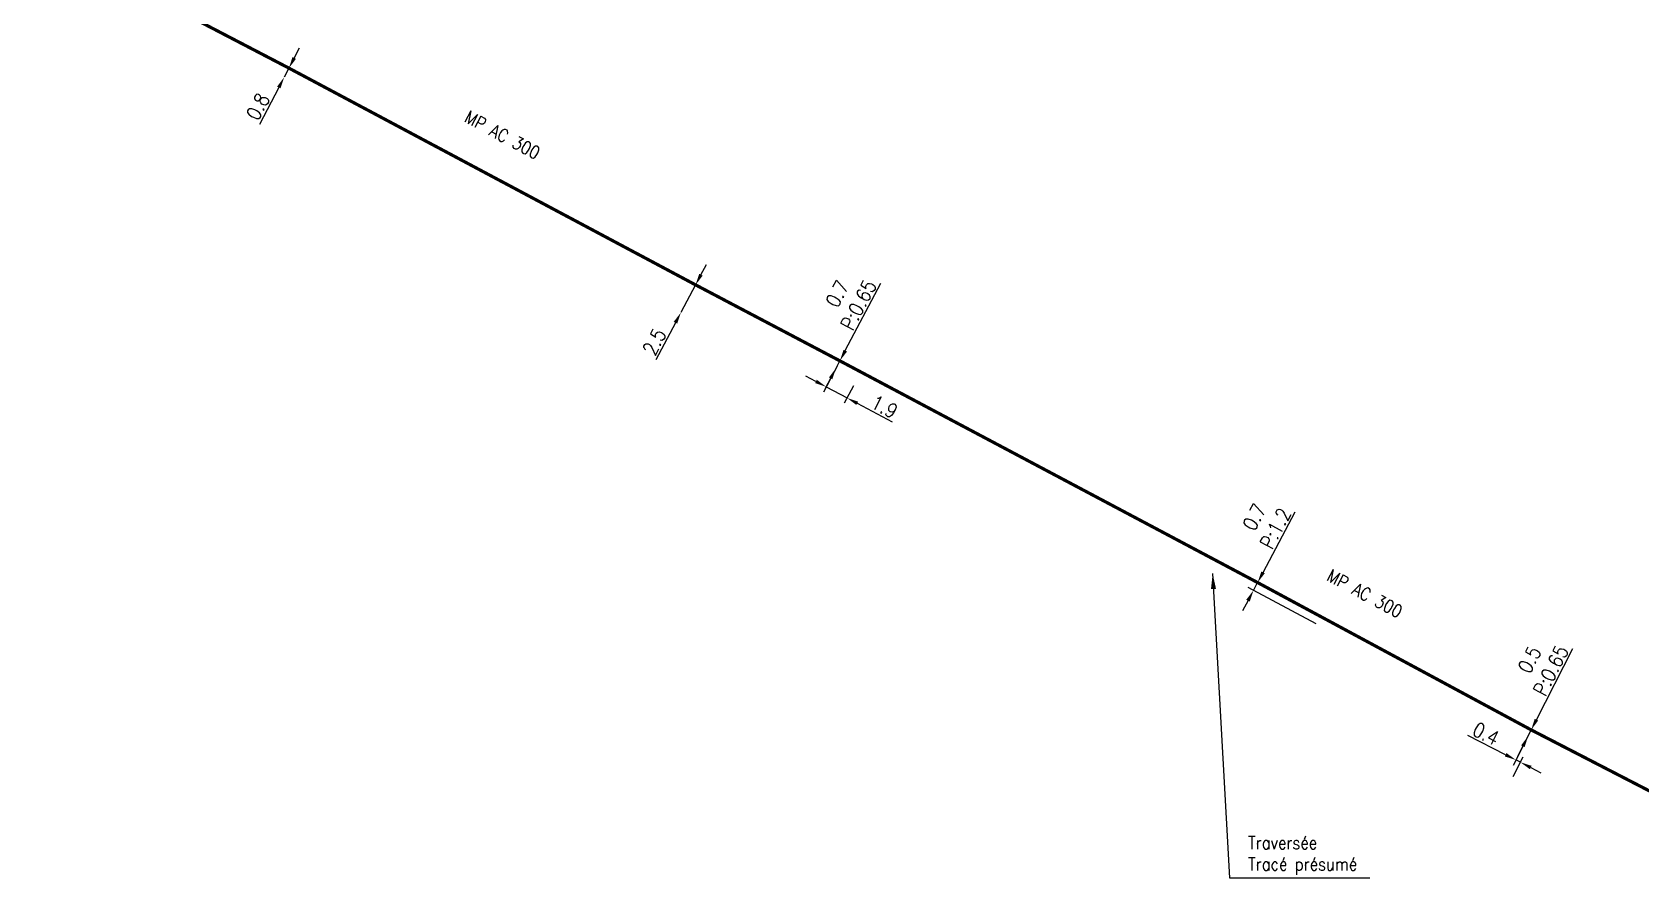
# Model space of a CAD drawing. Header units: millimetres. Extents: x 184000 to 185000, y 128000 to 129000.
# Drawn here: x 184127.3 to 184253.1, y 128187.3 to 128253.4 of the extents above; entities that cross this region are included whole.
import ezdxf
from ezdxf.enums import TextEntityAlignment as Align

# ---------------------------------------------------------------- set-up
doc = ezdxf.new("R2010")
doc.units = ezdxf.units.MM
doc.header["$PDMODE"] = 34
doc.layers.get('DEFPOINTS').update_dxf_attribs({"linetype": 'CONTINUOUS'})
doc.layers.add('G_120', color=4, linetype='CONTINUOUS')
doc.styles.get("Standard").update_dxf_attribs({"font": 'romans.shx', "width": 0.85})
doc.linetypes.add('G_typB_AP', pattern='A,5,-0.3,["o",Standard,S=1.5,R=0,X=0,Y=-0.5],-1.65', length=6.95)
doc.dimstyles.get("Standard").update_dxf_attribs({"dimtxt": 1.5, "dimasz": 1.2, "dimexe": 0.625, "dimexo": 0.625, "dimgap": 0.25, "dimtad": 1, "dimdec": 1, "dimzin": 0, "dimdsep": 46, "dimtxsty": 'Standard', "dimcen": -0.5, "dimadec": 0, "dimazin": 0, "dimtfac": 1, "dimtdec": 1, "dimtmove": 0, "dimatfit": 3, "dimfxl": 0, "dimtolj": 1, "dimtzin": 0, "dimarcsym": 0})

# ---------------------------------------------------------------- blocks, each defined once
blk = doc.blocks.new('*D432')
at = {"layer": 'DEFPOINTS', "color": 0, "linetype": 'Continuous', "transparency": 16777216}
for p in [(184147.01, 128249.91), (184147.01, 128249.91), (184147.38, 128250.62)]:
    blk.add_point(p, dxfattribs=at)
at = {"layer": 'G_120', "color": 0, "linetype": 'Continuous', "lineweight": -2, "transparency": 16777216}
for p, q in [((184147.8, 128251.41), (184148.21, 128252.21)), ((184147.38, 128250.62), (184147.01, 128249.91)), ((184146.59, 128249.11), (184145.07, 128246.21))]:
    blk.add_line(p, q, dxfattribs=at)
at = {"layer": 'G_120', "color": 0, "linetype": 'Continuous', "transparency": 16777216}
for points in [[(184147.66, 128251.48), (184147.93, 128251.34), (184147.38, 128250.62)], [(184146.46, 128249.18), (184146.72, 128249.04), (184147.01, 128249.91)]]:
    blk.add_solid(points, dxfattribs=at)
at = {"layer": 'G_120', "color": 0, "linetype": 'Continuous', "transparency": 16777216, "insert": (184144.95, 128247.61), "char_height": 1.125, "attachment_point": 5, "rotation": 62.3179}
blk.add_mtext('\\A1;0.8', dxfattribs=at)
blk = doc.blocks.new('*D633')
at = {"layer": 'DEFPOINTS', "color": 0, "linetype": 'Continuous', "transparency": 16777216}
for p in [(184190.46, 128227.73), (184191.74, 128226.19), (184191.02, 128224.83)]:
    blk.add_point(p, dxfattribs=at)
at = {"layer": 'G_120', "color": 0, "linetype": 'Continuous', "lineweight": -2, "transparency": 16777216}
for p, q in [((184190.24, 128227.32), (184189.17, 128225.28)), ((184188.59, 128226.12), (184187.8, 128226.54)), ((184189.39, 128225.7), (184191.02, 128224.83)), ((184191.52, 128225.78), (184190.8, 128224.42)), ((184191.82, 128224.41), (184194.56, 128222.96))]:
    blk.add_line(p, q, dxfattribs=at)
at = {"layer": 'G_120', "color": 0, "linetype": 'Continuous', "transparency": 16777216}
for points in [[(184188.66, 128226.25), (184188.52, 128225.99), (184189.39, 128225.7)], [(184191.89, 128224.54), (184191.75, 128224.28), (184191.02, 128224.83)]]:
    blk.add_solid(points, dxfattribs=at)
at = {"layer": 'G_120', "color": 0, "linetype": 'Continuous', "transparency": 16777216, "insert": (184193.94, 128224.14), "char_height": 1.125, "attachment_point": 5, "rotation": 332.1221}
blk.add_mtext('\\A1;1.9', dxfattribs=at)
blk = doc.blocks.new('*D634')
at = {"layer": 'DEFPOINTS', "color": 0, "linetype": 'Continuous', "transparency": 16777216}
for p in [(184190.46, 128227.73), (184190.16, 128227.16), (184190.16, 128227.16)]:
    blk.add_point(p, dxfattribs=at)
at = {"layer": 'G_120', "color": 0, "linetype": 'Continuous', "lineweight": -2, "transparency": 16777216}
for p, q in [((184190.88, 128228.53), (184193.67, 128233.8)), ((184190.16, 128227.16), (184190.46, 128227.73)), ((184189.74, 128226.36), (184189.32, 128225.56))]:
    blk.add_line(p, q, dxfattribs=at)
at = {"layer": 'G_120', "color": 0, "linetype": 'Continuous', "transparency": 16777216}
for points in [[(184190.75, 128228.6), (184191.02, 128228.46), (184190.46, 128227.73)], [(184189.61, 128226.43), (184189.87, 128226.29), (184190.16, 128227.16)]]:
    blk.add_solid(points, dxfattribs=at)
at = {"layer": 'G_120', "color": 0, "linetype": 'Continuous', "transparency": 16777216, "insert": (184191.09, 128232.53), "char_height": 1.125, "attachment_point": 5, "rotation": 62.1221}
blk.add_mtext('\\A1;0.7\\PP:0.65', dxfattribs=at)
blk = doc.blocks.new('*D635')
at = {"layer": 'DEFPOINTS', "color": 0, "linetype": 'Continuous', "transparency": 16777216}
for p in [(184179.18, 128233.67), (184178.03, 128231.51), (184178.03, 128231.51)]:
    blk.add_point(p, dxfattribs=at)
at = {"layer": 'G_120', "color": 0, "linetype": 'Continuous', "lineweight": -2, "transparency": 16777216}
for p, q in [((184179.6, 128234.46), (184180.02, 128235.26)), ((184179.18, 128233.67), (184178.03, 128231.51)), ((184177.6, 128230.71), (184176.06, 128227.82))]:
    blk.add_line(p, q, dxfattribs=at)
at = {"layer": 'G_120', "color": 0, "linetype": 'Continuous', "transparency": 16777216}
for points in [[(184179.47, 128234.54), (184179.73, 128234.39), (184179.18, 128233.67)], [(184177.47, 128230.78), (184177.74, 128230.64), (184178.03, 128231.51)]]:
    blk.add_solid(points, dxfattribs=at)
at = {"layer": 'G_120', "color": 0, "linetype": 'Continuous', "transparency": 16777216, "insert": (184175.96, 128229.22), "char_height": 1.125, "attachment_point": 5, "rotation": 62.0029}
blk.add_mtext('\\A1;2.5', dxfattribs=at)
blk = doc.blocks.new('*D636')
at = {"layer": 'DEFPOINTS', "color": 0, "linetype": 'Continuous', "transparency": 16777216}
for p in [(184244.52, 128198.87), (184243.68, 128196.34), (184242.9, 128194.82)]:
    blk.add_point(p, dxfattribs=at)
at = {"layer": 'G_120', "color": 0, "linetype": 'Continuous', "lineweight": -2, "transparency": 16777216}
for p, q in [((184242.52, 128196.93), (184239.56, 128198.44)), ((184244.3, 128198.45), (184243.11, 128196.1)), ((184243.11, 128195.24), (184243.89, 128196.76)), ((184243.68, 128196.34), (184243.32, 128196.52)), ((184244.48, 128195.93), (184245.28, 128195.52))]:
    blk.add_line(p, q, dxfattribs=at)
at = {"layer": 'G_120', "color": 0, "linetype": 'Continuous', "transparency": 16777216}
for points in [[(184242.59, 128197.06), (184242.45, 128196.8), (184243.32, 128196.52)], [(184244.55, 128196.06), (184244.41, 128195.8), (184243.68, 128196.34)]]:
    blk.add_solid(points, dxfattribs=at)
at = {"layer": 'G_120', "color": 0, "linetype": 'Continuous', "transparency": 16777216, "insert": (184240.98, 128198.56), "char_height": 1.125, "attachment_point": 5, "rotation": 332.9177}
blk.add_mtext('\\A1;0.4', dxfattribs=at)
blk = doc.blocks.new('*D637')
at = {"layer": 'DEFPOINTS', "color": 0, "linetype": 'Continuous', "transparency": 16777216}
for p in [(184244.28, 128198.39), (184244.28, 128198.39), (184244.52, 128198.87)]:
    blk.add_point(p, dxfattribs=at)
at = {"layer": 'G_120', "color": 0, "linetype": 'Continuous', "lineweight": -2, "transparency": 16777216}
for p, q in [((184244.93, 128199.67), (184247.78, 128205.24)), ((184244.28, 128198.39), (184244.52, 128198.87)), ((184243.87, 128197.59), (184243.46, 128196.79))]:
    blk.add_line(p, q, dxfattribs=at)
at = {"layer": 'G_120', "color": 0, "linetype": 'Continuous', "transparency": 16777216}
for points in [[(184244.79, 128199.73), (184245.06, 128199.6), (184244.52, 128198.87)], [(184243.73, 128197.66), (184244, 128197.52), (184244.28, 128198.39)]]:
    blk.add_solid(points, dxfattribs=at)
at = {"layer": 'G_120', "color": 0, "linetype": 'Continuous', "transparency": 16777216, "insert": (184245.22, 128203.94), "char_height": 1.125, "attachment_point": 5, "rotation": 62.9177}
blk.add_mtext('\\A1;0.5\\PP:0.65', dxfattribs=at)
blk = doc.blocks.new('*D641')
at = {"layer": 'DEFPOINTS', "color": 0, "linetype": 'Continuous', "transparency": 16777216}
for p in [(184222.8, 128209.78), (184223.13, 128210.39), (184228.11, 128206.95)]:
    blk.add_point(p, dxfattribs=at)
at = {"layer": 'G_120', "color": 0, "linetype": 'Continuous', "lineweight": -2, "transparency": 16777216}
for p, q in [((184223.55, 128211.19), (184226.07, 128215.93)), ((184227.7, 128207.17), (184222.38, 128210)), ((184222.8, 128209.78), (184223.13, 128210.39)), ((184222.38, 128208.98), (184221.95, 128208.19))]:
    blk.add_line(p, q, dxfattribs=at)
at = {"layer": 'G_120', "color": 0, "linetype": 'Continuous', "transparency": 16777216}
for points in [[(184223.42, 128211.26), (184223.68, 128211.12), (184223.13, 128210.39)], [(184222.24, 128209.05), (184222.51, 128208.91), (184222.8, 128209.78)]]:
    blk.add_solid(points, dxfattribs=at)
at = {"layer": 'G_120', "color": 0, "linetype": 'Continuous', "transparency": 16777216, "insert": (184223.7, 128215.07), "char_height": 1.125, "attachment_point": 5, "rotation": 61.9903}
blk.add_mtext('\\A1;0.7\\PP:1.2', dxfattribs=at)

msp = doc.modelspace()

# ---------------------------------------------------------------- linework, layer by layer
at = {"layer": 'G_120', "linetype": 'G_typB_AP', "ltscale": 0.5, "const_width": 0.25}
msp.add_lwpolyline([(184258.29, 128191.76), (184244.52, 128198.87), (184223.13, 128210.39), (184190.46, 128227.73), (184179.18, 128233.67), (184179.18, 128233.67), (184147.38, 128250.62), (184147.38, 128250.62), (184127.43, 128261.01)], dxfattribs=at)

# ---------------------------------------------------------------- texts
at = {"layer": 'G_120', "linetype": 'Continuous', "width": 0.85}
for p in [(184164.07, 128245.39), (184231.51, 128209.53)]:
    msp.add_text('MP AC 300', height=1, rotation=331.9453, dxfattribs=at).set_placement(p, align=Align.MIDDLE)
at = {"layer": 'G_120', "linetype": 'Continuous', "insert": (184222.39, 128189.05), "char_height": 1, "attachment_point": 4}
msp.add_mtext('Traversée\\PTracé présumé', dxfattribs=at)

# ---------------------------------------------------------------- dimensions: what is measured, and where the dimension line sits
at = {"layer": 'G_120', "linetype": 'Continuous'}
for base, p1, p2, angle, override, picture, middle in [((184147.01, 128249.91), (184147.38, 128250.62), (184147.01, 128249.91), 62.3179, {"dimscale": 0.75, "dimlfac": 1, "dimlunit": 2, "dimatfit": 0}, '*D432', (184145.62, 128247.26)), ((184178.03, 128231.51), (184179.18, 128233.67), (184178.03, 128231.51), 62.0029, {"dimscale": 0.75, "dimlfac": 1, "dimlunit": 2, "dimatfit": 0}, '*D635', (184176.62, 128228.87)), ((184191.02348, 128224.83277), (184190.46332, 128227.73029), (184191.7428, 128226.1926), 152.12213, {"dimscale": 0.75, "dimatfit": 0}, '*D633', (184193.58535, 128223.4776)), ((184243.68, 128196.34), (184244.52, 128198.87), (184242.9, 128194.82), 152.9177, {"dimscale": 0.75, "dimatfit": 0}, '*D636', (184240.64, 128197.89))]:
    dim = msp.add_linear_dim(base=base, p1=p1, p2=p2, angle=angle, dimstyle='Standard', override=override, dxfattribs=at)
    dim.commit()
    dim.dimension.update_dxf_attribs({"geometry": picture, "text_midpoint": middle, "dimtype": 160})
for base, p1, p2, angle, text, picture, middle in [((184190.1594, 128227.1557), (184190.4633, 128227.7303), (184190.1594, 128227.1557), 62.1221, '<>\\PP:0.65', '*D634', (184192.5861, 128231.7433)), ((184222.8, 128209.78), (184223.13, 128210.39), (184228.11, 128206.95), 61.9903, '<>\\PP:1.2', '*D641', (184225.19, 128214.27)), ((184244.28, 128198.39), (184244.52, 128198.87), (184244.28, 128198.39), 62.9177, '<>\\PP:0.65', '*D637', (184246.72, 128203.17))]:
    dim = msp.add_linear_dim(base=base, p1=p1, p2=p2, angle=angle, text=text, dimstyle='Standard', override={"dimscale": 0.75, "dimatfit": 0}, dxfattribs=at)
    dim.commit()
    dim.dimension.update_dxf_attribs({"geometry": picture, "text_midpoint": middle, "dimtype": 160})

# ---------------------------------------------------------------- leaders
at = {"layer": 'G_120', "linetype": 'Continuous', "annotation_type": 0, "has_hookline": 1, "hookline_direction": 0, "text_width": 9.51}
msp.add_leader([(184219.61, 128211.09), (184220.94, 128187.3), (184222.14, 128187.3)], dimstyle='Standard', dxfattribs=at)

doc.saveas('drawing.dxf')
